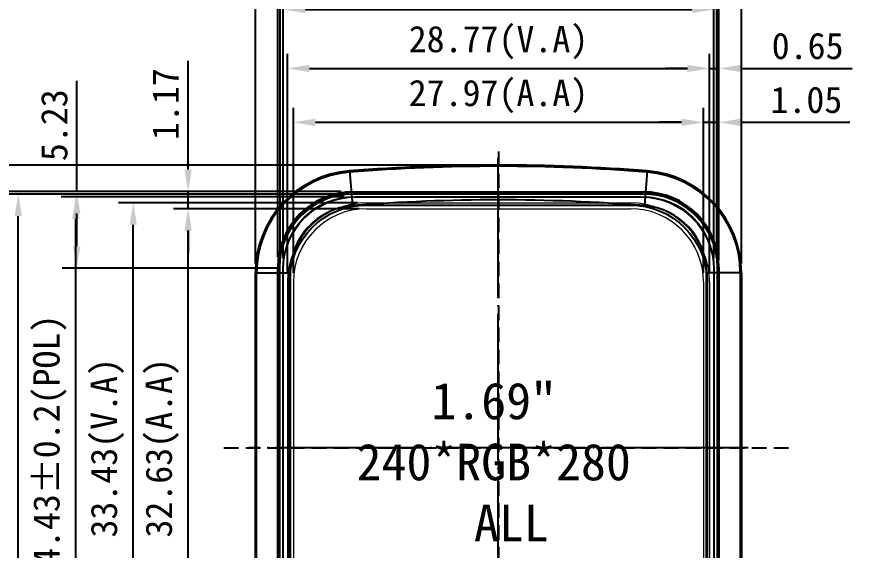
# Model space of a CAD drawing. Header units: inches. Extents: x 62 to 296, y 19 to 175.
# Drawn here: x 94.8 to 151.8, y 107.3 to 143.7 of the extents above; entities that cross this region are included whole.
import ezdxf

# ---------------------------------------------------------------- set-up
doc = ezdxf.new("R2010")
doc.units = ezdxf.units.IN
doc.header["$LTSCALE"] = 0.5
doc.header["$MEASUREMENT"] = 0
doc.linetypes.add('_DASH', pattern=[0.6, 0.4, -0.2])
doc.linetypes.add('CENTER', pattern=[22, 20, -1, 0, -1])
for name, color, linetype in [('02___PRT_ALL_AXES', 7, 'Continuous'), ('dim', 4, 'Continuous'), ('标注', 3, 'Continuous')]:
    doc.layers.add(name, color=color, linetype=linetype)
doc.layers.add('LCD', color=4, linetype='Continuous', lineweight=5)
doc.styles.get("Standard").update_dxf_attribs({"font": 'arial.ttf'})
doc.styles.add('宋体', font='')
doc.styles.get('宋体').set_extended_font_data('SimSun')
doc.dimstyles.new('ISO-25$0', dxfattribs={"dimtxt": 1.8, "dimasz": 1.5, "dimexe": 1, "dimexo": 0.625, "dimtad": 1, "dimdsep": 46, "dimtxsty": 'Standard', "dimcen": 2.5, "dimclrd": 3, "dimclre": 3, "dimclrt": 3, "dimadec": 0, "dimazin": 0, "dimtfac": 1, "dimtmove": 0, "dimatfit": 3, "dimfxl": 1, "dimarcsym": 0})

# ---------------------------------------------------------------- blocks, each defined once
blk = doc.blocks.new('*D53')
at = {"layer": 'Defpoints', "color": 0}
for p in [(142.724, 153.664), (112.654, 126.697), (142.724, 126.519)]:
    blk.add_point(p, dxfattribs=at)
at = {"layer": '标注', "color": 3, "lineweight": -2}
for p, q in [((112.654, 127.322), (112.654, 154.664)), ((142.724, 127.144), (142.724, 154.664)), ((114.154, 153.664), (141.224, 153.664))]:
    blk.add_line(p, q, dxfattribs=at)
at = {"layer": '标注', "color": 3}
for points in [[(114.154, 153.914), (114.154, 153.414), (112.654, 153.664)], [(141.224, 153.914), (141.224, 153.414), (142.724, 153.664)]]:
    blk.add_solid(points, dxfattribs=at)
at = {"layer": '标注', "color": 3, "insert": (127.82, 155.429), "char_height": 1.8, "attachment_point": 5, "style": '宋体'}
blk.add_mtext('30.07%%P0.2(BL)', dxfattribs=at)
blk = doc.blocks.new('*D54')
at = {"layer": 'Defpoints', "color": 0}
for p in [(117.579, 131.79), (86.934, 94.37), (117.294, 94.37)]:
    blk.add_point(p, dxfattribs=at)
at = {"layer": '标注', "color": 3, "lineweight": -2}
for p, q in [((116.954, 131.79), (85.934, 131.79)), ((86.934, 130.29), (86.934, 95.87)), ((116.669, 94.37), (85.934, 94.37))]:
    blk.add_line(p, q, dxfattribs=at)
at = {"layer": '标注', "color": 3}
for points in [[(86.684, 130.29), (87.184, 130.29), (86.934, 131.79)], [(86.684, 95.87), (87.184, 95.87), (86.934, 94.37)]]:
    blk.add_solid(points, dxfattribs=at)
at = {"layer": '标注', "color": 3, "insert": (85.169, 113.585), "char_height": 1.8, "attachment_point": 5, "rotation": 90, "style": '宋体'}
blk.add_mtext('37.42%%P0.2(BL)', dxfattribs=at)
blk = doc.blocks.new('*D43')
at = {"layer": 'Defpoints', "color": 0}
for p in [(141.675, 136.516), (113.703, 125.624), (141.675, 125.624)]:
    blk.add_point(p, dxfattribs=at)
at = {"layer": '标注', "color": 3, "lineweight": -2}
for p, q in [((113.703, 126.249), (113.703, 137.516)), ((141.675, 126.249), (141.675, 137.516)), ((115.203, 136.516), (140.175, 136.516))]:
    blk.add_line(p, q, dxfattribs=at)
at = {"layer": '标注', "color": 3}
for points in [[(115.203, 136.766), (115.203, 136.266), (113.703, 136.516)], [(140.175, 136.766), (140.175, 136.266), (141.675, 136.516)]]:
    blk.add_solid(points, dxfattribs=at)
at = {"layer": '标注', "color": 3, "insert": (127.689, 138.281), "char_height": 1.8, "attachment_point": 5, "style": '宋体'}
blk.add_mtext('27.97(A.A)', dxfattribs=at)
blk = doc.blocks.new('*D44')
at = {"layer": 'Defpoints', "color": 0}
for p in [(142.575, 148.841), (112.803, 126.624), (142.575, 126.563)]:
    blk.add_point(p, dxfattribs=at)
at = {"layer": '标注', "color": 3, "lineweight": -2}
for p, q in [((112.803, 127.249), (112.803, 149.841)), ((142.575, 127.188), (142.575, 149.841)), ((114.303, 148.841), (141.075, 148.841))]:
    blk.add_line(p, q, dxfattribs=at)
at = {"layer": '标注', "color": 3}
for points in [[(114.303, 149.091), (114.303, 148.591), (112.803, 148.841)], [(141.075, 149.091), (141.075, 148.591), (142.575, 148.841)]]:
    blk.add_solid(points, dxfattribs=at)
at = {"layer": '标注', "color": 3, "insert": (127.82, 150.606), "char_height": 1.8, "attachment_point": 5, "style": '宋体'}
blk.add_mtext('29.77%%p0.2(LCD)', dxfattribs=at)
blk = doc.blocks.new('*D45')
at = {"layer": 'Defpoints', "color": 0}
for p in [(142.075, 140.194), (113.303, 125.624), (142.075, 125.624)]:
    blk.add_point(p, dxfattribs=at)
at = {"layer": '标注', "color": 3, "lineweight": -2}
for p, q in [((113.303, 126.249), (113.303, 141.194)), ((142.075, 126.249), (142.075, 141.194)), ((114.803, 140.194), (140.575, 140.194))]:
    blk.add_line(p, q, dxfattribs=at)
at = {"layer": '标注', "color": 3}
for points in [[(114.803, 140.444), (114.803, 139.944), (113.303, 140.194)], [(140.575, 140.444), (140.575, 139.944), (142.075, 140.194)]]:
    blk.add_solid(points, dxfattribs=at)
at = {"layer": '标注', "color": 3, "insert": (127.689, 141.959), "char_height": 1.8, "attachment_point": 5, "style": '宋体'}
blk.add_mtext('28.77(V.A)', dxfattribs=at)
blk = doc.blocks.new('*D46')
at = {"layer": 'Defpoints', "color": 0}
for p in [(142.375, 144.218), (113.003, 126.624), (142.375, 126.624)]:
    blk.add_point(p, dxfattribs=at)
at = {"layer": '标注', "color": 3, "lineweight": -2}
for p, q in [((113.003, 127.249), (113.003, 145.218)), ((142.375, 127.249), (142.375, 145.218)), ((114.503, 144.218), (140.875, 144.218))]:
    blk.add_line(p, q, dxfattribs=at)
at = {"layer": '标注', "color": 3}
for points in [[(114.503, 144.468), (114.503, 143.968), (113.003, 144.218)], [(140.875, 144.468), (140.875, 143.968), (142.375, 144.218)]]:
    blk.add_solid(points, dxfattribs=at)
at = {"layer": '标注', "color": 3, "insert": (127.689, 145.983), "char_height": 1.8, "attachment_point": 5, "style": '宋体'}
blk.add_mtext('29.37%%p0.2(POL)', dxfattribs=at)
blk = doc.blocks.new('*D47')
at = {"layer": 'Defpoints', "color": 0}
for p in [(106.529, 130.624), (118.806, 130.624), (118.806, 97.99)]:
    blk.add_point(p, dxfattribs=at)
at = {"layer": '标注', "color": 3, "lineweight": -2}
for p, q in [((118.181, 130.624), (105.529, 130.624)), ((106.529, 99.49), (106.529, 129.124)), ((118.181, 97.99), (105.529, 97.99))]:
    blk.add_line(p, q, dxfattribs=at)
at = {"layer": '标注', "color": 3}
for points in [[(106.279, 129.124), (106.779, 129.124), (106.529, 130.624)], [(106.279, 99.49), (106.779, 99.49), (106.529, 97.99)]]:
    blk.add_solid(points, dxfattribs=at)
at = {"layer": '标注', "color": 3, "insert": (104.764, 114.307), "char_height": 1.8, "attachment_point": 5, "rotation": 90, "style": '宋体'}
blk.add_mtext('32.63(A.A)', dxfattribs=at)
blk = doc.blocks.new('*D48')
at = {"layer": 'Defpoints', "color": 0}
for p in [(102.788, 131.024), (118.703, 131.024), (118.703, 97.59)]:
    blk.add_point(p, dxfattribs=at)
at = {"layer": '标注', "color": 3, "lineweight": -2}
for p, q in [((118.078, 131.024), (101.788, 131.024)), ((102.788, 99.09), (102.788, 129.524)), ((118.078, 97.59), (101.788, 97.59))]:
    blk.add_line(p, q, dxfattribs=at)
at = {"layer": '标注', "color": 3}
for points in [[(102.538, 129.524), (103.038, 129.524), (102.788, 131.024)], [(102.538, 99.09), (103.038, 99.09), (102.788, 97.59)]]:
    blk.add_solid(points, dxfattribs=at)
at = {"layer": '标注', "color": 3, "insert": (101.023, 114.307), "char_height": 1.8, "attachment_point": 5, "rotation": 90, "style": '宋体'}
blk.add_mtext('33.43(V.A)', dxfattribs=at)
blk = doc.blocks.new('*D49')
at = {"layer": 'Defpoints', "color": 0}
for p in [(98.867, 131.424), (117.803, 131.424), (115.003, 96.99)]:
    blk.add_point(p, dxfattribs=at)
at = {"layer": '标注', "color": 3, "lineweight": -2}
for p, q in [((117.178, 131.424), (97.867, 131.424)), ((98.867, 98.49), (98.867, 129.924)), ((114.378, 96.99), (97.867, 96.99))]:
    blk.add_line(p, q, dxfattribs=at)
at = {"layer": '标注', "color": 3}
for points in [[(98.617, 129.924), (99.117, 129.924), (98.867, 131.424)], [(98.617, 98.49), (99.117, 98.49), (98.867, 96.99)]]:
    blk.add_solid(points, dxfattribs=at)
at = {"layer": '标注', "color": 3, "insert": (97.102, 114.207), "char_height": 1.8, "attachment_point": 5, "rotation": 90, "style": '宋体'}
blk.add_mtext('34.43%%p0.2(POL)', dxfattribs=at)
blk = doc.blocks.new('*D50')
at = {"layer": 'Defpoints', "color": 0}
for p in [(94.945, 131.624), (117.871, 131.624), (113.377, 96.79)]:
    blk.add_point(p, dxfattribs=at)
at = {"layer": '标注', "color": 3, "lineweight": -2}
for p, q in [((117.246, 131.624), (93.945, 131.624)), ((94.945, 98.29), (94.945, 130.124)), ((112.752, 96.79), (93.945, 96.79))]:
    blk.add_line(p, q, dxfattribs=at)
at = {"layer": '标注', "color": 3}
for points in [[(94.695, 130.124), (95.195, 130.124), (94.945, 131.624)], [(94.695, 98.29), (95.195, 98.29), (94.945, 96.79)]]:
    blk.add_solid(points, dxfattribs=at)
at = {"layer": '标注', "color": 3, "insert": (93.18, 114.207), "char_height": 1.8, "attachment_point": 5, "rotation": 90, "style": '宋体'}
blk.add_mtext('34.83%%p0.2(LCD)', dxfattribs=at)
blk = doc.blocks.new('*D51')
at = {"layer": 'Defpoints', "color": 0}
for p in [(90.944, 131.624), (117.934, 131.624), (117.303, 94.49)]:
    blk.add_point(p, dxfattribs=at)
at = {"layer": '标注', "color": 3, "lineweight": -2}
for p, q in [((117.309, 131.624), (89.944, 131.624)), ((90.944, 95.99), (90.944, 130.124)), ((116.678, 94.49), (89.944, 94.49))]:
    blk.add_line(p, q, dxfattribs=at)
at = {"layer": '标注', "color": 3}
for points in [[(90.694, 130.124), (91.194, 130.124), (90.944, 131.624)], [(90.694, 95.99), (91.194, 95.99), (90.944, 94.49)]]:
    blk.add_solid(points, dxfattribs=at)
at = {"layer": '标注', "color": 3, "insert": (89.179, 113.057), "char_height": 1.8, "attachment_point": 5, "rotation": 90, "style": '宋体'}
blk.add_mtext('37.13%%p0.2(LCD)', dxfattribs=at)
blk = doc.blocks.new('*D40')
at = {"layer": 'Defpoints', "color": 0}
for p in [(142.724, 136.516), (142.724, 126.79), (141.675, 125.624)]:
    blk.add_point(p, dxfattribs=at)
at = {"layer": '标注', "color": 3, "lineweight": -2}
for p, q in [((141.675, 126.249), (141.675, 137.516)), ((142.724, 127.415), (142.724, 137.516)), ((140.175, 136.516), (138.675, 136.516)), ((141.675, 136.516), (142.724, 136.516)), ((144.224, 136.516), (151.644, 136.516))]:
    blk.add_line(p, q, dxfattribs=at)
at = {"layer": '标注', "color": 3}
for points in [[(140.175, 136.766), (140.175, 136.266), (141.675, 136.516)], [(144.224, 136.766), (144.224, 136.266), (142.724, 136.516)]]:
    blk.add_solid(points, dxfattribs=at)
at = {"layer": '标注', "color": 3, "insert": (148.684, 138.041), "char_height": 1.8, "attachment_point": 5, "style": '宋体'}
blk.add_mtext('1.05', dxfattribs=at)
blk = doc.blocks.new('*D52')
at = {"layer": 'Defpoints', "color": 0}
for p in [(142.724, 140.194), (142.724, 126.565), (142.075, 125.624)]:
    blk.add_point(p, dxfattribs=at)
at = {"layer": '标注', "color": 3, "lineweight": -2}
for p, q in [((142.075, 126.249), (142.075, 141.194)), ((142.724, 127.19), (142.724, 141.194)), ((140.575, 140.194), (139.075, 140.194)), ((142.075, 140.194), (142.724, 140.194)), ((144.224, 140.194), (151.814, 140.194))]:
    blk.add_line(p, q, dxfattribs=at)
at = {"layer": '标注', "color": 3}
for points in [[(140.575, 140.444), (140.575, 139.944), (142.075, 140.194)], [(144.224, 140.444), (144.224, 139.944), (142.724, 140.194)]]:
    blk.add_solid(points, dxfattribs=at)
at = {"layer": '标注', "color": 3, "insert": (148.769, 141.719), "char_height": 1.8, "attachment_point": 5, "style": '宋体'}
blk.add_mtext('0.65', dxfattribs=at)
blk = doc.blocks.new('*D41')
at = {"layer": 'Defpoints', "color": 0}
for p in [(106.528, 131.79), (117.339, 131.79), (118.703, 130.624)]:
    blk.add_point(p, dxfattribs=at)
at = {"layer": '标注', "color": 3, "lineweight": -2}
for p, q in [((106.528, 133.29), (106.528, 140.72)), ((116.714, 131.79), (105.528, 131.79)), ((106.528, 130.624), (106.528, 131.79)), ((118.078, 130.624), (105.528, 130.624)), ((106.528, 129.124), (106.528, 127.624))]:
    blk.add_line(p, q, dxfattribs=at)
at = {"layer": '标注', "color": 3}
for points in [[(106.278, 133.29), (106.778, 133.29), (106.528, 131.79)], [(106.278, 129.124), (106.778, 129.124), (106.528, 130.624)]]:
    blk.add_solid(points, dxfattribs=at)
at = {"layer": '标注', "color": 3, "insert": (105.003, 137.755), "char_height": 1.8, "attachment_point": 5, "rotation": 90, "style": '宋体'}
blk.add_mtext('1.17', dxfattribs=at)
blk = doc.blocks.new('*D42')
at = {"layer": 'Defpoints', "color": 0}
for p in [(98.933, 131.789), (117.238, 131.789), (113.383, 126.555)]:
    blk.add_point(p, dxfattribs=at)
at = {"layer": '标注', "color": 3, "lineweight": -2}
for p, q in [((98.933, 131.789), (98.933, 139.349)), ((116.613, 131.789), (97.933, 131.789)), ((98.933, 128.055), (98.933, 130.289)), ((112.758, 126.555), (97.933, 126.555))]:
    blk.add_line(p, q, dxfattribs=at)
at = {"layer": '标注', "color": 3}
for points in [[(98.683, 130.289), (99.183, 130.289), (98.933, 131.789)], [(98.683, 128.055), (99.183, 128.055), (98.933, 126.555)]]:
    blk.add_solid(points, dxfattribs=at)
at = {"layer": '标注', "color": 3, "insert": (97.408, 136.319), "char_height": 1.8, "attachment_point": 5, "rotation": 90, "style": '宋体'}
blk.add_mtext('5.23', dxfattribs=at)
blk = doc.blocks.new('*D63')
at = {"layer": 'Defpoints', "color": 0}
for p in [(144.254, 157.891), (111.12, 126.253), (144.254, 126.253)]:
    blk.add_point(p, dxfattribs=at)
at = {"layer": '标注', "color": 3, "lineweight": -2}
for p, q in [((111.12, 126.878), (111.12, 158.891)), ((144.254, 126.878), (144.254, 158.891)), ((112.62, 157.891), (142.754, 157.891))]:
    blk.add_line(p, q, dxfattribs=at)
at = {"layer": '标注', "color": 3}
for points in [[(112.62, 158.141), (112.62, 157.641), (111.12, 157.891)], [(142.754, 158.141), (142.754, 157.641), (144.254, 157.891)]]:
    blk.add_solid(points, dxfattribs=at)
at = {"layer": '标注', "color": 3, "insert": (127.687, 159.656), "char_height": 1.8, "attachment_point": 5, "style": '宋体'}
blk.add_mtext('33.13%%P0.05(TP)', dxfattribs=at)
blk = doc.blocks.new('*D64')
at = {"layer": 'Defpoints', "color": 0}
for p in [(127.679, 133.6), (83.042, 92.466), (128.3, 92.466)]:
    blk.add_point(p, dxfattribs=at)
at = {"layer": '标注', "color": 3, "lineweight": -2}
for p, q in [((127.054, 133.6), (82.042, 133.6)), ((83.042, 132.1), (83.042, 93.966)), ((127.675, 92.466), (82.042, 92.466))]:
    blk.add_line(p, q, dxfattribs=at)
at = {"layer": '标注', "color": 3}
for points in [[(82.792, 132.1), (83.292, 132.1), (83.042, 133.6)], [(82.792, 93.966), (83.292, 93.966), (83.042, 92.466)]]:
    blk.add_solid(points, dxfattribs=at)
at = {"layer": '标注', "color": 3, "insert": (81.277, 113.033), "char_height": 1.8, "attachment_point": 5, "rotation": 90, "style": '宋体'}
blk.add_mtext('41.13%%P0.05TP)', dxfattribs=at)

msp = doc.modelspace()

# ---------------------------------------------------------------- linework, layer by layer
at = {"color": 1, "linetype": '_DASH', "ltscale": 5}
for p, q in [((127.68854, 134.52046), (127.67886, 91.93078)), ((108.95328, 114.30715), (147.7782, 114.30715))]:
    msp.add_line(p, q, dxfattribs=at)
at = {"color": 1, "linetype": 'CENTER'}
for p, q in [((127.67886, 91.24305), (127.67886, 134.06755)), ((144.71944, 114.30715), (110.65764, 114.30715))]:
    msp.add_line(p, q, dxfattribs=at)
at = {"color": 7, "linetype": 'Continuous'}
for p, q in [((117.53777, 133.19898), (117.72496, 130.83137)), ((137.83608, 133.19897), (137.64889, 130.83137)), ((111.11951, 126.25324), (113.49451, 126.25324)), ((111.11951, 99.81107), (111.11951, 126.25324)), ((111.20048, 99.81107), (111.20048, 126.25324)), ((144.25434, 126.25324), (141.87934, 126.25324)), ((144.17337, 126.25324), (144.17337, 99.81107)), ((144.25434, 126.25324), (144.25434, 99.81107))]:
    msp.add_line(p, q, dxfattribs=at)
for centre, radius, start, end in [((127.68692, 4.83215), 128.76742, 85.4793877, 94.5206123), ((127.68692, 4.83215), 128.68645, 85.4793877, 94.5206123), ((118.08692, 126.25324), 6.96742, 94.520612, 180), ((118.08692, 126.25324), 6.88645, 94.520612, 180), ((137.28692, 126.25324), 6.88645, 0, 85.479388), ((137.28692, 126.25324), 6.96742, 0, 85.479388)]:
    msp.add_arc(centre, radius, start, end, dxfattribs=at)
at = {"layer": '02___PRT_ALL_AXES', "color": 7, "linetype": 'Continuous'}
for p, q in [((113.49451, 126.25324), (113.49451, 99.81107)), ((141.87934, 99.81107), (141.87934, 126.25324))]:
    msp.add_line(p, q, dxfattribs=at)
for centre, radius, start, end in [((127.68692, 4.83215), 126.39242, 85.4793877, 94.5206123), ((118.08692, 126.25324), 4.59242, 94.520612, 180), ((137.28692, 126.25324), 4.59242, 0, 85.479388)]:
    msp.add_arc(centre, radius, start, end, dxfattribs=at)
at = {"layer": 'dim', "color": 0}
for p, q in [((117.79447, 131.77415), (137.56647, 131.77415)), ((117.79447, 131.69415), (137.56647, 131.69415)), ((112.64447, 98.99015), (112.64447, 126.62415)), ((112.72447, 98.99015), (112.72447, 126.62415)), ((142.63647, 126.62415), (142.63647, 98.99015)), ((142.71647, 126.62415), (142.71647, 98.99015))]:
    msp.add_line(p, q, dxfattribs=at)
at = {"layer": 'dim', "color": 6}
msp.add_lwpolyline([(113.56927, 97.05819, -0.12840267), (113.00255, 99.22863), (113.00255, 126.49133, -0.41421356), (117.93537, 131.42415), (137.4417, 131.42415, -0.41421356), (142.37452, 126.49133), (142.37452, 99.22863, -0.12840267), (141.8078, 97.05819, -0.12840267)], format="xyb", dxfattribs=at)
at = {"layer": 'dim', "color": 5}
msp.add_lwpolyline([(118.69447, 130.87415), (136.66647, 130.87415, -0.41421356), (141.91647, 125.62415), (141.91647, 102.99015, -0.41421356), (136.66647, 97.74015), (118.69447, 97.74015, -0.41421356), (113.44447, 102.99015), (113.44447, 125.62415, -0.41421356)], format="xyb", close=True, dxfattribs=at)
at = {"layer": 'dim', "color": 0}
for centre, radius, start, end in [((117.79447, 126.62415), 5.15, 90, 180), ((117.79447, 126.62415), 5.07, 90, 180), ((137.56647, 126.62415), 5.15, 0, 90), ((137.56647, 126.62415), 5.07, 0, 90)]:
    msp.add_arc(centre, radius, start, end, dxfattribs=at)
at = {"layer": 'LCD', "color": 1}
for p, q in [((117.80254, 131.42415), (137.57454, 131.42415)), ((118.70254, 131.02415), (136.67454, 131.02415)), ((118.70254, 130.62415), (136.67454, 130.62415)), ((113.00254, 98.99015), (113.00254, 126.62415)), ((142.37454, 126.62415), (142.37454, 98.99015)), ((113.30254, 125.62415), (113.30254, 102.99015)), ((113.70254, 125.62415), (113.70254, 102.99015)), ((141.67454, 125.62415), (141.67454, 102.99015)), ((142.07454, 125.62415), (142.07454, 102.99015))]:
    msp.add_line(p, q, dxfattribs=at)
msp.add_lwpolyline([(117.80254, 131.62415), (137.57454, 131.62415, -0.41421356), (142.57454, 126.62415), (142.57454, 98.99015, -0.41421356), (138.07454, 94.49015), (117.30254, 94.49015, -0.41421356), (112.80254, 98.99015), (112.80254, 126.62415, -0.41421356)], format="xyb", close=True, dxfattribs=at)
for centre, radius, start, end in [((117.80254, 126.62415), 4.8, 90, 180), ((137.57454, 126.62415), 4.8, 0, 90), ((118.70254, 125.62415), 5.4, 90, 180), ((118.70254, 125.62415), 5, 90, 180), ((136.67454, 125.62415), 5.4, 0, 90), ((136.67454, 125.62415), 5, 0, 90)]:
    msp.add_arc(centre, radius, start, end, dxfattribs=at)

# ---------------------------------------------------------------- texts
at = {"layer": 'LCD', "color": 1, "insert": (118.01325, 118.75564), "char_height": 2.0010384, "width": 24.6249088, "attachment_point": 1, "style": '宋体'}
msp.add_mtext('{\\H1.249x;   1.69"\\P240*RGB*280\\P    ^IALL\\P}    ', dxfattribs=at)

# ---------------------------------------------------------------- dimensions: what is measured, and where the dimension line sits
at = {"layer": '标注'}
for base, p1, p2, text, picture, middle in [((144.25434, 157.8912), (111.11951, 126.25324), (144.25434, 126.25324), '<>%%P0.05(TP)', '*D63', (127.68692, 157.8912)), ((142.72354, 153.66438), (112.65354, 126.69721), (142.72354, 126.51886), '<>%%P0.2(BL)', '*D53', (127.81998, 153.66438)), ((142.57454, 148.84109), (112.80254, 126.62415), (142.57454, 126.5629), '<>%%p0.2(LCD)', '*D44', (127.81998, 148.84109)), ((142.37454, 144.21836), (113.00254, 126.62415), (142.37454, 126.62415), '<>%%p0.2(POL)', '*D46', (127.68854, 144.21836))]:
    dim = msp.add_linear_dim(base=base, p1=p1, p2=p2, text=text, dimstyle='ISO-25$0', override={"dimtxsty": '宋体'}, dxfattribs=at)
    dim.commit()
    dim.dimension.update_dxf_attribs({"geometry": picture, "text_midpoint": middle, "dimtype": 160})
for base, p1, p2, text, picture, middle in [((142.07454, 140.19362), (113.30254, 125.62415), (142.07454, 125.62415), '<>(V.A)', '*D45', (127.68854, 141.95862)), ((141.67454, 136.51561), (113.70254, 125.62415), (141.67454, 125.62415), '<>(A.A)', '*D43', (127.68854, 138.28061))]:
    dim = msp.add_linear_dim(base=base, p1=p1, p2=p2, text=text, dimstyle='ISO-25$0', override={"dimtxsty": '宋体'}, dxfattribs=at)
    dim.commit()
    dim.dimension.update_dxf_attribs({"geometry": picture, "text_midpoint": middle})
for base, p1, p2, picture, middle in [((142.72354, 140.19362), (142.07454, 125.62415), (142.72354, 126.56487), '*D52', (148.76854, 141.71862)), ((142.72354, 136.51561), (141.67454, 125.62415), (142.72354, 126.79015), '*D40', (148.68354, 138.04061))]:
    dim = msp.add_linear_dim(base=base, p1=p1, p2=p2, dimstyle='ISO-25$0', override={"dimtxsty": '宋体'}, dxfattribs=at)
    dim.commit()
    dim.dimension.update_dxf_attribs({"geometry": picture, "text_midpoint": middle})
for base, p1, p2, picture, middle in [((106.5283, 131.79015), (118.70254, 130.62415), (117.33854, 131.79015), '*D41', (105.0033, 137.75515)), ((98.93307, 131.78908), (113.3833, 126.55461), (117.23793, 131.78908), '*D42', (97.40807, 136.31908))]:
    dim = msp.add_linear_dim(base=base, p1=p1, p2=p2, angle=90, dimstyle='ISO-25$0', override={"dimtxsty": '宋体'}, dxfattribs=at)
    dim.commit()
    dim.dimension.update_dxf_attribs({"geometry": picture, "text_midpoint": middle})
for base, p1, p2, text, picture, middle in [((83.04196, 92.4662), (127.67886, 133.59957), (128.30019, 92.4662), '<>%%P0.05TP)', '*D64', (83.04196, 113.03288)), ((86.93437, 94.37015), (117.57939, 131.7896), (117.29447, 94.37015), '<>%%P0.2(BL)', '*D54', (86.93437, 113.58529))]:
    dim = msp.add_linear_dim(base=base, p1=p1, p2=p2, angle=90, text=text, dimstyle='ISO-25$0', override={"dimtxsty": '宋体'}, dxfattribs=at)
    dim.commit()
    dim.dimension.update_dxf_attribs({"geometry": picture, "text_midpoint": middle, "dimtype": 160})
for base, p1, p2, text, picture, middle in [((90.94429, 131.62415), (117.30254, 94.49015), (117.9343, 131.62415), '<>%%p0.2(LCD)', '*D51', (89.17929, 113.05715)), ((94.94525, 131.62415), (113.37698, 96.79015), (117.87108, 131.62415), '<>%%p0.2(LCD)', '*D50', (93.18025, 114.20715)), ((98.86673, 131.42415), (115.00254, 96.99015), (117.80254, 131.42415), '<>%%p0.2(POL)', '*D49', (97.10173, 114.20715)), ((102.7877, 131.02415), (118.70254, 97.59015), (118.70254, 131.02415), '<>(V.A)', '*D48', (101.0227, 114.30715)), ((106.5288, 130.62415), (118.8062, 97.99015), (118.8062, 130.62415), '<>(A.A)', '*D47', (104.7638, 114.30715))]:
    dim = msp.add_linear_dim(base=base, p1=p1, p2=p2, angle=90, text=text, dimstyle='ISO-25$0', override={"dimtxsty": '宋体'}, dxfattribs=at)
    dim.commit()
    dim.dimension.update_dxf_attribs({"geometry": picture, "text_midpoint": middle})

doc.saveas('drawing.dxf')
